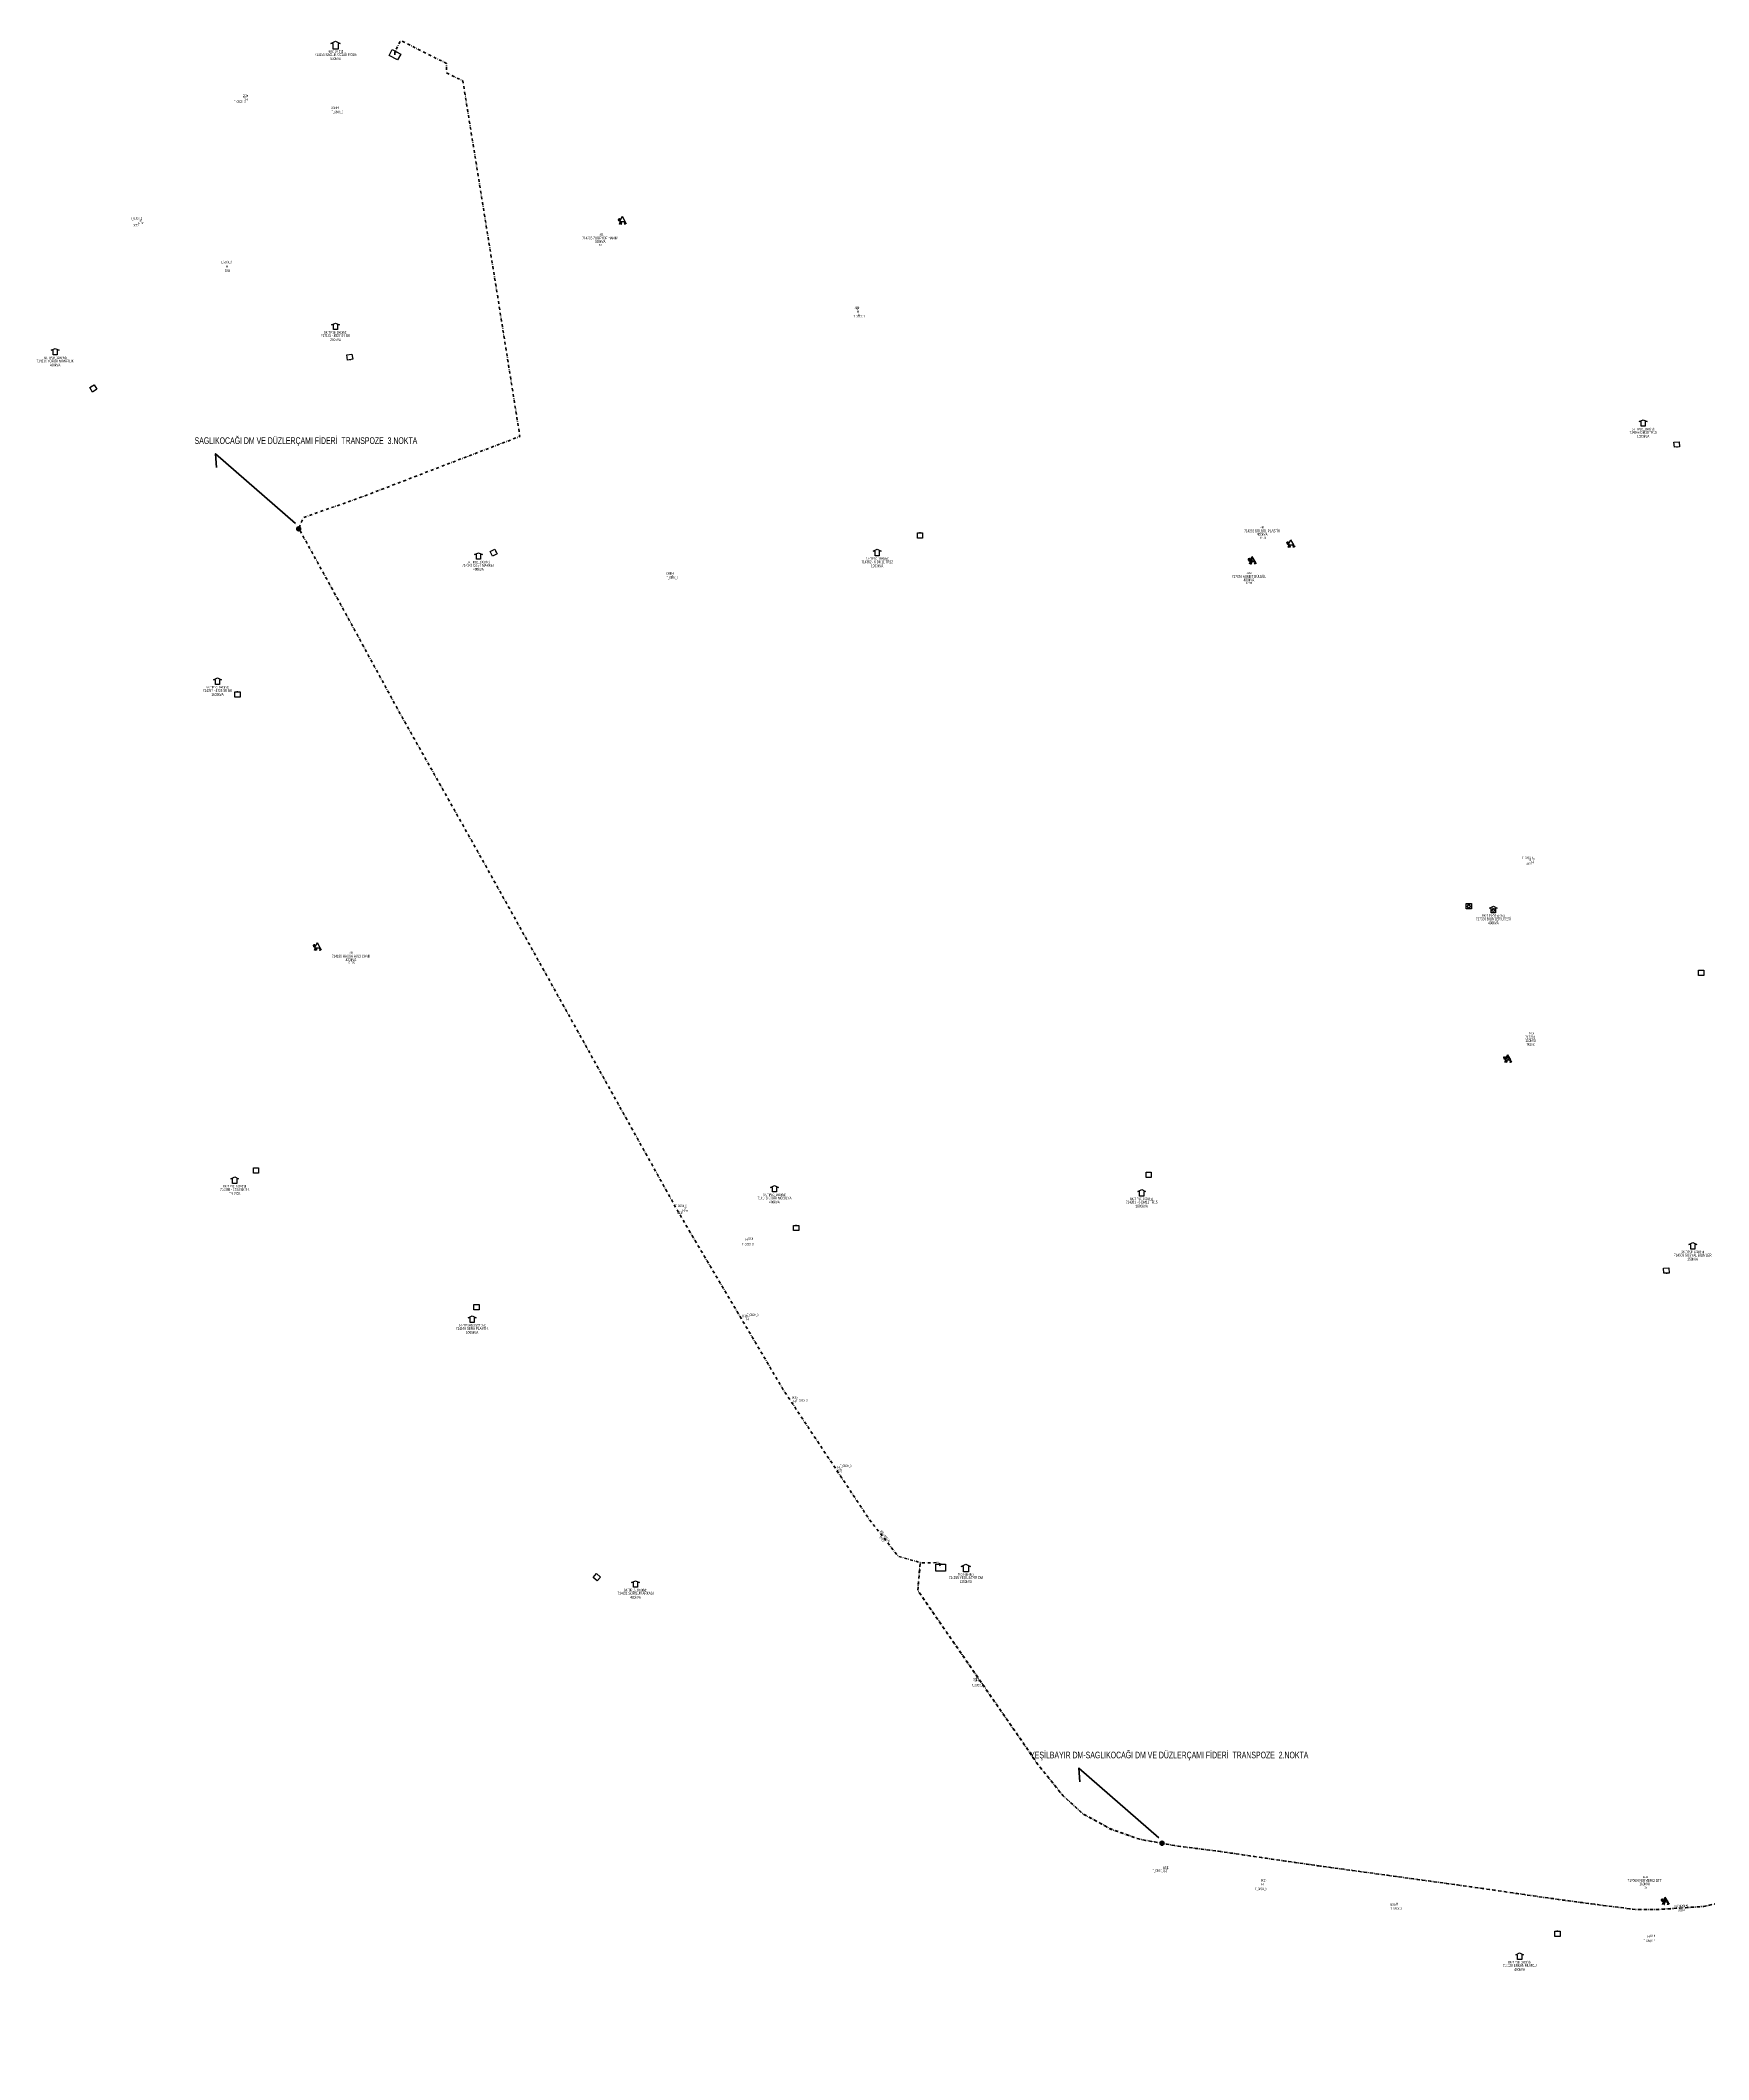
# Model space of a CAD drawing. Header units: millimetres. Extents: x 553786 to 559346, y 4090997 to 4099532.
# Drawn here: x 553786 to 555232, y 4093180 to 4094929 of the extents above; entities that cross this region are included whole.
import ezdxf
from ezdxf.enums import TextEntityAlignment as Align

# ---------------------------------------------------------------- set-up
doc = ezdxf.new("R2010")
doc.units = ezdxf.units.MM
doc.linetypes.add('DASHDOT', pattern=[5, 2.5, -1.25, 0, -1.25])
for name, color, linetype, lineweight in [('DIREK_BOX_MEVCUT', 5, 'Continuous', 25), ('HAT_OG_YERALTI_YENI', 1, 'DASHDOT', 70), ('TRAFO_MEVCUT', 5, 'Continuous', 30), ('TRAFO_TADILAT_BYSK', 5, 'Continuous', 30)]:
    doc.layers.add(name, color=color, linetype=linetype, lineweight=lineweight)
doc.styles.add('Direk', font='B_CAD')
doc.styles.get("Standard").update_dxf_attribs({"font": 'Arial'})

# ---------------------------------------------------------------- blocks, each defined once
blk = doc.blocks.new('MEV_BINA_KARE')
at = {"layer": 'TRAFO_MEVCUT', "linetype": 'Continuous'}
for p, q in [((-2.25, -2.25), (-2.25, 2.25)), ((-2.25, 2.25), (2.25, 2.25)), ((0, 1.8), (0, 2.7)), ((2.25, 2.25), (2.25, -2.25)), ((2.25, -2.25), (-2.25, -2.25))]:
    blk.add_line(p, q, dxfattribs=at)
blk = doc.blocks.new('MEV_MOD')
at = {"layer": 'TRAFO_MEVCUT', "linetype": 'Continuous'}
for p, q in [((-3.4, 2), (0, 3.6)), ((-1.8, 2), (-3.4, 2)), ((-1.8, -2), (-1.8, 2)), ((0, 3.6), (3.4, 2)), ((3.4, 2), (1.8, 2)), ((1.8, 2), (1.8, -2)), ((1.8, -2), (-1.8, -2))]:
    blk.add_line(p, q, dxfattribs=at)
blk = doc.blocks.new('MEV_BETKOSK')
at = {"layer": 'TRAFO_MEVCUT', "linetype": 'Continuous'}
for p, q in [((-3.4, 2), (0, 3.6)), ((-1.8, 2), (-3.4, 2)), ((-1.8, -2), (-1.8, 2)), ((0, 3.6), (3.4, 2)), ((3.4, 2), (1.8, 2)), ((1.8, 2), (1.8, -2)), ((1.8, -2), (-1.8, -2))]:
    blk.add_line(p, q, dxfattribs=at)
blk = doc.blocks.new('MEV_DIREK')
h = blk.add_hatch(color=32)
h.paths.add_polyline_path([(-2.1, 1), (-2.4, 1.1), (-3.3, -0.5), (-3.1, -0.7), (-2.7, 0.1), (-1.9, -0.4), (-1.8, -0.2), (-2.6, 0.2)])
h.paths.add_polyline_path([(-3.5, -0.2), (-3.3, -0.2), (-2.6, 1), (-2.7, 1.1)])
h.paths.add_polyline_path([(-3.5, 0.3), (-3.4, 0.2), (-3.1, 0.8), (-3.2, 0.9)])
h.paths.add_polyline_path([(-3.6, 0.8), (-3.7, 0.7), (-3.5, 0.6), (-3.5, 0.7)])
h.paths.add_polyline_path([(-1.5, -2.3), (-2.3, -2.3), (-2.5, -3.5), (-2.4, -3.5), (-2.2, -2.5), (-1.9, -2.5), (-2.1, -3.5), (-2, -3.5), (-1.8, -2.5), (-1.5, -2.5), (-1.7, -3.5), (-1.6, -3.5), (-1.4, -2.5), (-1.1, -2.5), (-1.3, -3.5), (-1.2, -3.5), (-1, -2.5), (-0.7, -2.5), (-0.9, -3.5), (-0.8, -3.5), (-0.6, -2.3), (-1.3, -2.3), (-1.3, -1.4), (-1.5, -1.4)])
at = {"layer": 'TRAFO_MEVCUT'}
for points in [[(2.4, -1.6), (2.1, -1.9), (2.1, -1.4), (1.9, -1.4), (2, -2.3), (2.2, -2), (2.3, -2.7), (2.1, -2.7), (2.4, -2.9), (2.4, -2.9), (2.6, -2.5), (2.4, -2.6)], [(2.4, -1.6), (2.1, -1.9), (2.1, -1.4), (1.9, -1.4), (2, -2.3), (2.2, -2), (2.3, -2.7), (2.1, -2.7), (2.4, -2.9), (2, -3.2), (2.2, -3.8), (2.3, -3.7), (2.1, -3.3), (2.3, -3.1), (2.4, -3.6), (2.5, -3.6), (2.3, -3.1), (2.5, -2.9), (2.7, -3.4), (2.7, -3.4), (2.6, -2.9), (2.7, -2.8), (2.9, -3.2), (3, -3.2), (2.8, -2.7), (3, -2.6), (3.1, -3.1), (3.2, -3), (3, -2.4), (2.4, -2.9), (2.6, -2.5), (2.4, -2.6)], [(3, -2.6), (3.1, -3.1), (3.2, -3), (3, -2.4), (2.4, -2.9), (2.6, -2.5), (2.4, -2.6), (2.4, -1.6), (2.1, -1.9), (2.1, -1.4), (1.9, -1.4), (2, -2.3), (2.2, -2), (2.3, -2.7), (2.1, -2.7), (2.4, -2.9), (2, -3.2), (2.2, -3.8), (2.3, -3.7), (2.1, -3.3), (2.3, -3.1), (2.4, -3.6), (2.5, -3.6), (2.3, -3.1), (2.5, -2.9), (2.7, -3.4), (2.7, -3.4), (2.6, -2.9), (2.7, -2.8), (2.9, -3.2), (3, -3.2), (2.8, -2.7)]]:
    blk.add_hatch(color=32, dxfattribs=at).paths.add_polyline_path(points)
at = {"layer": 'TRAFO_MEVCUT', "linetype": 'Continuous'}
for p, q in [((-2.5, -1.4), (0, 2.9)), ((2.5, -1.4), (0, 2.9)), ((-2.5, -1.4), (2.5, -1.4))]:
    blk.add_line(p, q, dxfattribs=at)
at = {"layer": 'TRAFO_MEVCUT', "color": 32, "flags": 128}
blk.add_lwpolyline([(1.9, -1.4), (2.1, -1.4), (2.1, -1.9), (2.4, -1.6), (2.4, -2.6), (2.6, -2.5), (2.4, -2.9), (3, -2.4), (3.2, -3), (3.1, -3.1), (3, -2.6), (2.8, -2.7), (3, -3.2), (2.9, -3.2), (2.7, -2.8), (2.6, -2.9), (2.7, -3.4), (2.7, -3.4), (2.5, -2.9), (2.3, -3.1), (2.5, -3.6), (2.4, -3.6), (2.3, -3.1), (2.1, -3.3), (2.3, -3.7), (2.2, -3.8), (2, -3.2), (2.4, -2.9), (2.1, -2.7), (2.3, -2.7), (2.2, -2), (2, -2.3), (1.9, -1.4)], dxfattribs=at)
at = {"layer": 'TRAFO_TADILAT_BYSK', "color": 32, "flags": 128}
for points in [[(-3.5, 0.6), (-3.5, 0.7), (-3.6, 0.8), (-3.7, 0.7), (-3.5, 0.6)], [(-3.3, -0.2), (-2.6, 1), (-2.7, 1.1), (-3.5, -0.2), (-3.3, -0.2)], [(-3.4, 0.2), (-3.1, 0.8), (-3.2, 0.9), (-3.5, 0.3), (-3.4, 0.2)], [(-1.8, -0.2), (-2.6, 0.2), (-2.1, 1), (-2.4, 1.1), (-3.3, -0.5), (-3.1, -0.7), (-2.7, 0.1), (-1.9, -0.4), (-1.8, -0.2)], [(-1.3, -1.4), (-1.5, -1.4), (-1.5, -2.3), (-2.3, -2.3), (-2.5, -3.5), (-2.4, -3.5), (-2.2, -2.5), (-1.9, -2.5), (-2.1, -3.5), (-2, -3.5), (-1.8, -2.5), (-1.5, -2.5), (-1.7, -3.5), (-1.6, -3.5), (-1.4, -2.5), (-1.1, -2.5), (-1.3, -3.5), (-1.2, -3.5), (-1, -2.5), (-0.7, -2.5), (-0.9, -3.5), (-0.8, -3.5), (-0.6, -2.3), (-1.3, -2.3), (-1.3, -1.4)]]:
    blk.add_lwpolyline(points, dxfattribs=at)
blk = doc.blocks.new('MEV_DIREK_OZEL')
h = blk.add_hatch(color=32)
h.paths.add_polyline_path([(-2.1, 1), (-2.3, 1.1), (-3.3, -0.5), (-3.1, -0.6), (-2.6, 0.1), (-1.9, -0.4), (-1.8, -0.2), (-2.5, 0.3)])
h.paths.add_polyline_path([(-3.4, -0.1), (-3.3, -0.2), (-2.6, 1), (-2.7, 1.1)])
h.paths.add_polyline_path([(-3.5, 0.3), (-3.4, 0.2), (-3, 0.8), (-3.2, 0.9)])
h.paths.add_polyline_path([(-3.6, 0.8), (-3.6, 0.7), (-3.5, 0.6), (-3.4, 0.8)])
h.paths.add_polyline_path([(-1.5, -2.3), (-2.2, -2.3), (-2.5, -3.5), (-2.4, -3.5), (-2.2, -2.5), (-1.9, -2.5), (-2.1, -3.5), (-2, -3.5), (-1.8, -2.5), (-1.5, -2.5), (-1.7, -3.5), (-1.6, -3.5), (-1.4, -2.5), (-1.1, -2.5), (-1.3, -3.5), (-1.2, -3.5), (-1, -2.5), (-0.7, -2.5), (-0.9, -3.5), (-0.8, -3.5), (-0.5, -2.3), (-1.3, -2.3), (-1.3, -1.4), (-1.5, -1.4)])
at = {"layer": 'TRAFO_MEVCUT'}
for points in [[(2.4, -1.6), (2.2, -1.9), (2.1, -1.4), (2, -1.4), (2.1, -2.3), (2.3, -2), (2.4, -2.7), (2.1, -2.7), (2.4, -2.9), (2.4, -2.9), (2.7, -2.5), (2.5, -2.6)], [(2.4, -1.6), (2.2, -1.9), (2.1, -1.4), (2, -1.4), (2.1, -2.3), (2.3, -2), (2.4, -2.7), (2.1, -2.7), (2.4, -2.9), (2, -3.2), (2.2, -3.8), (2.3, -3.7), (2.1, -3.3), (2.3, -3.1), (2.5, -3.6), (2.5, -3.6), (2.4, -3.1), (2.5, -2.9), (2.7, -3.4), (2.8, -3.4), (2.6, -2.9), (2.8, -2.8), (3, -3.2), (3, -3.2), (2.8, -2.7), (3, -2.6), (3.2, -3.1), (3.3, -3), (3, -2.4), (2.4, -2.9), (2.7, -2.5), (2.5, -2.6)], [(3, -2.6), (3.2, -3.1), (3.3, -3), (3, -2.4), (2.4, -2.9), (2.7, -2.5), (2.5, -2.6), (2.4, -1.6), (2.2, -1.9), (2.1, -1.4), (2, -1.4), (2.1, -2.3), (2.3, -2), (2.4, -2.7), (2.1, -2.7), (2.4, -2.9), (2, -3.2), (2.2, -3.8), (2.3, -3.7), (2.1, -3.3), (2.3, -3.1), (2.5, -3.6), (2.5, -3.6), (2.4, -3.1), (2.5, -2.9), (2.7, -3.4), (2.8, -3.4), (2.6, -2.9), (2.8, -2.8), (3, -3.2), (3, -3.2), (2.8, -2.7)]]:
    blk.add_hatch(color=32, dxfattribs=at).paths.add_polyline_path(points)
at = {"layer": 'TRAFO_MEVCUT', "linetype": 'Continuous'}
for p, q in [((-2.5, -1.4), (0, 2.9)), ((2.5, -1.4), (0, 2.9)), ((-2.5, -1.4), (2.5, -1.4))]:
    blk.add_line(p, q, dxfattribs=at)
at = {"layer": 'TRAFO_MEVCUT', "color": 32, "flags": 128}
blk.add_lwpolyline([(2, -1.4), (2.1, -1.4), (2.2, -1.9), (2.4, -1.6), (2.5, -2.6), (2.7, -2.5), (2.4, -2.9), (3, -2.4), (3.3, -3), (3.2, -3.1), (3, -2.6), (2.8, -2.7), (3, -3.2), (3, -3.2), (2.8, -2.8), (2.6, -2.9), (2.8, -3.4), (2.7, -3.4), (2.5, -2.9), (2.4, -3.1), (2.5, -3.6), (2.5, -3.6), (2.3, -3.1), (2.1, -3.3), (2.3, -3.7), (2.2, -3.8), (2, -3.2), (2.4, -2.9), (2.1, -2.7), (2.4, -2.7), (2.3, -2), (2.1, -2.3), (2, -1.4)], dxfattribs=at)
at = {"layer": 'TRAFO_MEVCUT', "linetype": 'Continuous'}
for centre, radius in [((0, 0), 0.804), ((-0.3, 1.3), 0.12), ((0.3, 1.3), 0.12)]:
    blk.add_circle(centre, radius, dxfattribs=at)
at = {"layer": 'TRAFO_TADILAT_BYSK', "color": 32, "flags": 128}
for points in [[(-3.5, 0.6), (-3.4, 0.8), (-3.6, 0.8), (-3.6, 0.7), (-3.5, 0.6)], [(-3.4, 0.2), (-3, 0.8), (-3.2, 0.9), (-3.5, 0.3), (-3.4, 0.2)], [(-3.3, -0.2), (-2.6, 1), (-2.7, 1.1), (-3.4, -0.1), (-3.3, -0.2)], [(-1.8, -0.2), (-2.5, 0.3), (-2.1, 1), (-2.3, 1.1), (-3.3, -0.5), (-3.1, -0.6), (-2.6, 0.1), (-1.9, -0.4), (-1.8, -0.2)], [(-1.3, -1.4), (-1.5, -1.4), (-1.5, -2.3), (-2.2, -2.3), (-2.5, -3.5), (-2.4, -3.5), (-2.2, -2.5), (-1.9, -2.5), (-2.1, -3.5), (-2, -3.5), (-1.8, -2.5), (-1.5, -2.5), (-1.7, -3.5), (-1.6, -3.5), (-1.4, -2.5), (-1.1, -2.5), (-1.3, -3.5), (-1.2, -3.5), (-1, -2.5), (-0.7, -2.5), (-0.9, -3.5), (-0.8, -3.5), (-0.5, -2.3), (-1.3, -2.3), (-1.3, -1.4)]]:
    blk.add_lwpolyline(points, dxfattribs=at)
blk = doc.blocks.new('MEV_OZELBINA_KARE')
at = {"layer": 'TRAFO_MEVCUT', "linetype": 'Continuous'}
for p, q in [((-2.25, 2.25), (2.25, 2.25)), ((-2.25, -2.25), (-2.25, 2.25)), ((0, 1.8), (0, 2.7)), ((2.25, 2.25), (2.25, -2.25)), ((2.25, -2.25), (-2.25, -2.25))]:
    blk.add_line(p, q, dxfattribs=at)
for centre, radius in [((0, -0.215091), 1.049264), ((-0.592312, 1.488957), 0.15614), ((0.592312, 1.488957), 0.15614)]:
    blk.add_circle(centre, radius, dxfattribs=at)
blk = doc.blocks.new('MEV_MBK_OZEL')
at = {"layer": 'TRAFO_MEVCUT', "linetype": 'Continuous'}
for p, q in [((-3.4, 2), (0, 3.6)), ((-1.8, 2), (-3.4, 2)), ((-1.8, -2), (-1.8, 2)), ((0, 3.6), (3.4, 2)), ((1.8, 2), (1.8, -2)), ((3.4, 2), (1.8, 2)), ((1.8, -2), (-1.8, -2))]:
    blk.add_line(p, q, dxfattribs=at)
for centre, radius in [((0, 0), 1.049264), ((-0.592312, 1.704048), 0.15614), ((0.592312, 1.704048), 0.15614)]:
    blk.add_circle(centre, radius, dxfattribs=at)

msp = doc.modelspace()

# ---------------------------------------------------------------- linework, layer by layer
at = {"color": 3, "lineweight": 50}
for points in [[(554007.23055, 4094510.764326), (553938.050924, 4094571.177083), (553938.843814, 4094559.283829)], [(554009.014552, 4094507.312988), (554010.732479, 4094504.569126)], [(554011.084875, 4094507.408593), (554009.080626, 4094504.808139)], [(554755.250483, 4093371.716599), (554686.070858, 4093432.129356), (554686.863747, 4093420.236102)], [(554757.034485, 4093368.265261), (554758.752413, 4093365.521399)], [(554759.104808, 4093368.360866), (554757.100559, 4093365.760412)]]:
    msp.add_lwpolyline(points, dxfattribs=at)
for centre in [(554010.071738, 4094506.060563), (554758.091671, 4093367.012836)]:
    msp.add_circle(centre, 1.686615, dxfattribs=at)
at = {"layer": 'HAT_OG_YERALTI_YENI', "flags": 128}
for points in [[(554093.423, 4094916.935), (554093.337494, 4094919.733863), (554094.047643, 4094920.444011), (554098.308536, 4094929.344543), (554130.123203, 4094913.389866), (554138.132374, 4094909.422689), (554138.272443, 4094901.186643), (554152.3328, 4094894.272386), (554182.514569, 4094707.048707), (554201.735626, 4094586.171206), (554115.59876, 4094553.147804), (554064.036517, 4094533.396492), (554014.040084, 4094515.748262), (554010.236802, 4094506.267777), (554040.93734, 4094450.720451), (554098.205893, 4094345.531103), (554168.026132, 4094221.386615), (554339.58588, 4093912.95861), (554430.170966, 4093759.701065), (554504.276886, 4093647.937776), (554529.473655, 4093615.708887), (554548.698539, 4093610.233726), (554546.475826, 4093586.013012), (554638.739231, 4093452.675153), (554651.125104, 4093434.396679), (554660.086236, 4093423.515305), (554672.567812, 4093407.993345), (554689.449943, 4093392.471386), (554708.61934, 4093382.1156), (554713.973862, 4093378.976742), (554739.192294, 4093370.303672), (554772.495012, 4093364.389025), (554785.893153, 4093362.779354), (554814.799035, 4093359.040879), (554848.674863, 4093353.930394), (554894.103366, 4093347.353115), (554942.178265, 4093340.776682), (555007.628487, 4093331.783453), (555083.35784, 4093320.855472), (555144.935767, 4093312.491329), (555168.136095, 4093309.65358), (555185.216085, 4093309.580744), (555203.806202, 4093310.67395), (555227.644467, 4093312.189157), (555259.142575, 4093319.548111), (555281.993072, 4093325.414894), (555289.994082, 4093327.924086), (555303.849411, 4093333.455634), (555318.376824, 4093341.690773), (555334.426188, 4093350.449276), (555348.246317, 4093364.993535), (555395.848331, 4093350.762893), (555417.610205, 4093344.443238), (555436.365417, 4093338.72563), (555441.099743, 4093337.487421), (555432.357171, 4093305.15077), (555430.381383, 4093282.068893), (555430.717548, 4093276.466141), (555432.116562, 4093255.036478), (555424.232796, 4093237.543442), (555418.715543, 4093214.241366), (555413.312877, 4093192.683857), (555411.164469, 4093183.141489), (555413.190079, 4093182.753606), (555436.131944, 4093179.501489), (555453.361511, 4093181.915526), (555471.610418, 4093184.380191), (555489.68863, 4093190.875235), (555536.343256, 4093207.819309), (555564.176421, 4093217.90586), (555589.492147, 4093231.327891), (555606.099625, 4093240.149576), (555634.208659, 4093254.876703), (555646.921416, 4093261.736909), (555667.972601, 4093272.571095), (555691.542675, 4093284.465216), (555697.705703, 4093282.956782), (555728.517241, 4093274.779277), (555759.735007, 4093267.482741), (555761.917264, 4093250.62741), (555764.516485, 4093234.518308), (555765.908885, 4093233.192213), (555768.680582, 4093230.54656)], [(555768.680582, 4093230.54656), (555764.708563, 4093234.459195), (555759.851077, 4093267.73035), (555711.111153, 4093279.481187), (555697.951735, 4093283.294053), (555691.709494, 4093284.700499), (555656.002579, 4093266.895955), (555563.868478, 4093218.073129), (555471.3857, 4093184.544629), (555435.901372, 4093179.794758), (555411.305634, 4093183.235165), (555424.913393, 4093238.683601), (555432.168695, 4093254.973281), (555430.515416, 4093281.756402), (555432.664679, 4093305.728948), (555441.130312, 4093337.562375), (555348.27554, 4093365.169094), (555334.222668, 4093350.620239), (555302.549791, 4093333.060327), (555288.560507, 4093327.484178), (555276.919075, 4093324.158055), (555252.023681, 4093317.812861), (555227.175581, 4093312.236712), (555188.827333, 4093309.595379), (555168.443144, 4093309.600057), (555107.39007, 4093317.397381), (555034.320704, 4093328.083118), (554876.991573, 4093349.786837), (554804.999653, 4093360.346104), (554771.768744, 4093364.479301), (554738.888994, 4093370.427544), (554713.759152, 4093379.355251), (554689.786606, 4093392.416156), (554672.046952, 4093408.486893), (554650.554324, 4093435.352678), (554617.264469, 4093483.463073), (554576.735273, 4093542.281879), (554546.498424, 4093586.401233), (554548.556111, 4093610.146448), (554560.220119, 4093610.146448), (554564.735219, 4093610.2217), (554566.392, 4093605.837)]]:
    msp.add_lwpolyline(points, dxfattribs=at)

# ---------------------------------------------------------------- block references
at = {"layer": 'TRAFO_MEVCUT', "xscale": 1.199999999999999, "yscale": 1.199999999999999}
msp.add_blockref('MEV_MOD', (554042.095878, 4094924.264422), dxfattribs=at)
at = {"layer": 'TRAFO_MEVCUT', "xscale": 1.85, "yscale": 1.3, "rotation": 331.231628}
msp.add_blockref('MEV_BINA_KARE', (554093.423, 4094916.935), dxfattribs=at)
at = {"layer": 'TRAFO_MEVCUT'}
for name, p in [('MEV_DIREK', (554290.50895, 4094773.702496)), ('MEV_BETKOSK', (554042.047604, 4094680.765441)), ('MEV_BETKOSK', (553799.058781, 4094658.746739)), ('MEV_BETKOSK', (555174.994634, 4094596.952458)), ('MEV_BINA_KARE', (554548.431012, 4094500.354491)), ('MEV_DIREK', (554869.841124, 4094493.636446)), ('MEV_BETKOSK', (554165.82382, 4094481.722585)), ('MEV_BETKOSK', (554511.283002, 4094484.73346)), ('MEV_DIREK_OZEL', (554836.323, 4094479.224)), ('MEV_BETKOSK', (553939.760705, 4094373.229612)), ('MEV_BINA_KARE', (553957.05117, 4094362.558535)), ('MEV_OZELBINA_KARE', (555023.943, 4094178.999)), ('MEV_MBK_OZEL', (555045.202182, 4094175.353766)), ('MEV_DIREK', (554026.322635, 4094144.476025)), ('MEV_BINA_KARE', (555225.188696, 4094121.330452)), ('MEV_DIREK_OZEL', (555057.69296, 4094047.273314)), ('MEV_BINA_KARE', (553973.130708, 4093949.936109)), ('MEV_BETKOSK', (553954.651692, 4093940.78208)), ('MEV_BETKOSK', (554422.316339, 4093933.404792)), ('MEV_BETKOSK', (554740.47464, 4093929.869826)), ('MEV_BINA_KARE', (554746.505923, 4093946.190957)), ('MEV_BINA_KARE', (554441.202475, 4093900.140789)), ('MEV_BETKOSK', (555217.981115, 4093883.936163)), ('MEV_BINA_KARE', (554164.07398, 4093831.57229)), ('MEV_BETKOSK', (554160.354184, 4093820.396083)), ('MEV_BETKOSK', (554301.945561, 4093590.883283)), ('MEV_DIREK_OZEL', (555194.162453, 4093317.516233)), ('MEV_BINA_KARE', (555100.7205, 4093288.577012)), ('MEV_BETKOSK', (555067.946982, 4093268.396184))]:
    msp.add_blockref(name, p, dxfattribs=at)
for p, rotation in [((554054.35948, 4094654.934907), 188.972627), ((553832.115202, 4094627.737774), 32.62555800000001), ((555204.058775, 4094579.13963), 184.484606), ((554179.053408, 4094485.316196), 296.565051), ((555195.006959, 4093863.273494), 183.2397), ((554268.390759, 4093597.458885), 48.44738699999999)]:
    msp.add_blockref('MEV_BINA_KARE', p, dxfattribs=dict(at, rotation=rotation))
for name, p, xscale, yscale, zscale in [('MEV_BINA_KARE', (554566.392, 4093605.837), 1.85, 1.3, 1.85), ('MEV_MOD', (554588.140081, 4093604.487159), 1.199999999999999, 1.199999999999999, 1.199999999999999)]:
    msp.add_blockref(name, p, dxfattribs=dict(at, xscale=xscale, yscale=yscale, zscale=zscale))

# ---------------------------------------------------------------- texts
at = {"layer": 'DIREK_BOX_MEVCUT', "color": 32, "style": 'Direk'}
for s, rotation, p in [('5', 226.827635, (553962.872078, 4094880.058393)), ('4', 166.827635, (553965.552182, 4094880.868975)), ('5', 509.369644, (553873.325014, 4094773.267)), ('4', 449.369644, (553874.698252, 4094770.826874)), ('5', 194.29766, (554493.997376, 4094697.020778)), ('4', 374.29766, (554495.380349, 4094691.594234)), ('5', 271.862366, (554331.222068, 4094467.506024)), ('4', 356.495817, (554333.849449, 4094464.802256)), ('4', 229.057889, (555077.135929, 4094219.043579)), ('5', 162.161193, (555080.108723, 4094219.874132)), ('5', 507.809802, (554345.011648, 4093917.449596)), ('4', 447.809802, (554346.317955, 4093914.972993)), ('4', 341.168528, (554477.0162, 4093690.209878)), ('5', 401.168528, (554479.763173, 4093690.752225)), ('5', 281.413466, (554596.875371, 4093507.595914)), ('4', 221.413466, (554597.767833, 4093510.249876)), ('5', 562.812508, (554760.044393, 4093345.17098)), ('4', 502.812508, (554762.822391, 4093344.820653))]:
    msp.add_text(s, height=2, rotation=rotation, dxfattribs=at).set_placement(p, align=Align.MIDDLE_CENTER)
at = {"layer": 'DIREK_BOX_MEVCUT', "width": 0.53}
for s, p in [('C02b', (553963.900887, 4094881.492776)), ('T_GBOX_3', (553958.994174, 4094876.352194)), ('C01b', (554040.464413, 4094870.845162)), ('T_GBOX_3', (554043.519316, 4094867.276757)), ('T_GBOX_3', (553869.507207, 4094775.106662)), ('D02b', (553868.848263, 4094769.141131)), ('T_GBOX_3', (553947.247633, 4094737.280859)), ('D01b', (553948.488503, 4094729.918529)), ('T_GBOX_1', (554495.71789, 4094690.26978)), ('B13b', (554493.824505, 4094697.699096)), ('C01b', (554330.522437, 4094467.483275)), ('T_GBOX_3', (554333.796185, 4094463.932447)), ('T_GBOX_1', (555075.066589, 4094220.838762)), ('A17b', (555076.103977, 4094215.676945))]:
    msp.add_text(s, height=2.05, dxfattribs=at).set_placement(p, align=Align.MIDDLE_CENTER)
at = {"layer": 'DIREK_BOX_MEVCUT', "style": 'Direk', "width": 0.8}
for p in [(553964.914114, 4094878.142646), (554043.956998, 4094871.072875), (553871.898421, 4094770.857678), (553947.906806, 4094733.369852), (554494.688863, 4094694.307506), (554334.020589, 4094467.597021), (555079.250971, 4094217.20875)]:
    msp.add_text('H', height=2.25, dxfattribs=at).set_placement(p, align=Align.MIDDLE_CENTER)
at = {"layer": 'DIREK_BOX_MEVCUT', "linetype": 'ByBlock', "width": 0.53}
for s, p in [('T_GBOX_3', (554341.276614, 4093919.333196)), ('A01b', (554340.424246, 4093913.447117)), ('T_GBOX_3', (554399.230069, 4093886.142398)), ('B01b', (554401.613664, 4093891.015519)), ('B02b', (554396.953161, 4093823.915197)), ('T_GBOX_3', (554403.469278, 4093824.912863)), ('B03b', (554439.939463, 4093753.376807)), ('T_GBOX_3', (554446.034952, 4093750.600595)), ('B04b', (554478.597934, 4093689.426284)), ('T_GBOX_3', (554484.05336, 4093694.070937)), ('T_GBOX_3', (554598.219466, 4093503.98516)), ('D01b', (554596.302548, 4093509.265578)), ('T_GBOX_3', (554754.896534, 4093343.376088)), ('B03b', (554761.567908, 4093346.062497)), ('T_GBOX_3', (554843.746871, 4093327.379092)), ('B02b', (554846.234038, 4093334.86131)), ('B01b', (554958.377349, 4093313.860054)), ('T_GBOX_3', (554960.947132, 4093310.358746)), ('A01b', (555183.153907, 4093286.701343)), ('T_GBOX_3', (555180.272447, 4093282.326475))]:
    msp.add_text(s, height=2.05, dxfattribs=at).set_placement(p, align=Align.MIDDLE_CENTER)
at = {"layer": 'DIREK_BOX_MEVCUT', "linetype": 'ByBlock', "style": 'Direk', "width": 0.8}
for p in [(554343.52, 4093915.08), (554398.21, 4093890.2), (554399.21, 4093821.24), (554439.79, 4093749.88), (554477.92, 4093692.86), (554599.62, 4093508.15), (554761.13, 4093342.59), (554845.13, 4093331.54), (554961.84, 4093314.37), (555179.69, 4093286.2)]:
    msp.add_text('H', height=2.25, dxfattribs=at).set_placement(p, align=Align.MIDDLE_CENTER)
at = {"layer": 'HAT_OG_YERALTI_YENI', "lineweight": 30, "width": 0.53}
for rotation, p in [(308.018542, (554517.54491, 4093632.346861)), (363.94017, (555207.94305, 4093311.764036))]:
    msp.add_text('2(3(1x400))-AL', height=2.05, rotation=rotation, dxfattribs=at).set_placement(p, align=Align.CENTER)
for s, rotation, p in [('3272.0', 308.018542, (554516.205631, 4093631.299803)), ('1636.0', 363.94017, (555208.059865, 4093310.068055))]:
    msp.add_text(s, height=2.05, rotation=rotation, dxfattribs=at).set_placement(p, align=Align.TOP_CENTER)
at = {"layer": 'TRAFO_MEVCUT', "width": 0.6}
for s, height, p in [('714156 SAGLIK OCAĞI MOD5', 2.5, (554042.095878, 4094915.764422)), ('714156 SAGLIK OCAĞI MOD5', 2.5, (554042.095878, 4094915.764422)), ('MOD-5A-(hd)', 2.1, (554042.095878, 4094918.764422)), ('MOD-5A-(hd)', 2.1, (554042.095878, 4094918.764422)), ('630kVA', 2.5, (554042.095878, 4094912.264422)), ('630kVA', 2.5, (554042.095878, 4094912.264422)), ('714205 ZUBEYDE HANIM', 2.5, (554271.278022, 4094756.799118)), ('714205 ZUBEYDE HANIM', 2.5, (554271.278022, 4094756.799118)), ('400kVA', 2.5, (554271.278022, 4094753.799118)), ('400kVA', 2.5, (554271.278022, 4094753.799118)), ('A01', 1.8, (554272.420492, 4094760.220499)), ('A01', 1.8, (554272.420492, 4094760.220499)), ('717135 - 4827 SK BK', 2.5, (554042.047604, 4094672.265441)), ('717135 - 4827 SK BK', 2.5, (554042.047604, 4094672.265441)), ('BK-TIP1B_1000(hd)', 2.1, (554042.047604, 4094675.265441)), ('BK-TIP1B_1000(hd)', 2.1, (554042.047604, 4094675.265441)), ('250kVA', 2.5, (554042.047604, 4094668.765441)), ('250kVA', 2.5, (554042.047604, 4094668.765441)), ('714216 YORUK MIMARLIK', 2.5, (553799.058781, 4094650.246739)), ('714216 YORUK MIMARLIK', 2.5, (553799.058781, 4094650.246739)), ('BK-TIP1B_1000(hd)', 2.1, (553799.058781, 4094653.246739)), ('BK-TIP1B_1000(hd)', 2.1, (553799.058781, 4094653.246739)), ('400kVA', 2.5, (553799.058781, 4094646.746739)), ('400kVA', 2.5, (553799.058781, 4094646.746739)), ('714366 DM10 TR15', 2.5, (555174.994634, 4094588.452458)), ('714366 DM10 TR15', 2.5, (555174.994634, 4094588.452458)), ('BK-TIP1C_1600(hd)', 2.1, (555174.994634, 4094591.452458)), ('BK-TIP1C_1600(hd)', 2.1, (555174.994634, 4094591.452458)), ('1000kVA', 2.5, (555174.994634, 4094584.952458)), ('1000kVA', 2.5, (555174.994634, 4094584.952458)), ('714203 BÜLBÜL PLASTİK', 2.5, (554844.883784, 4094503.018714)), ('714203 BÜLBÜL PLASTİK', 2.5, (554844.883784, 4094503.018714)), ('400kVA', 2.5, (554844.883784, 4094500.018714)), ('400kVA', 2.5, (554844.883784, 4094500.018714)), ('A01', 1.8, (554845.069714, 4094506.431177)), ('A01', 1.8, (554845.069714, 4094506.431177)), ('714142 OZEK MARKET', 2.5, (554165.82382, 4094473.222585)), ('714142 OZEK MARKET', 2.5, (554165.82382, 4094473.222585)), ('BK-TIP1B_1000(hd)', 2.1, (554165.82382, 4094476.222585)), ('BK-TIP1B_1000(hd)', 2.1, (554165.82382, 4094476.222585)), ('714382 - 6 DM11 TR12', 2.5, (554511.283002, 4094476.23346)), ('714382 - 6 DM11 TR12', 2.5, (554511.283002, 4094476.23346)), ('BK-TIP1C_1600(hd)', 2.1, (554511.283002, 4094479.23346)), ('BK-TIP1C_1600(hd)', 2.1, (554511.283002, 4094479.23346)), ('1000kVA', 2.5, (554511.283002, 4094472.73346)), ('1000kVA', 2.5, (554511.283002, 4094472.73346)), ('400kVA', 2.5, (554165.82382, 4094469.722585)), ('400kVA', 2.5, (554165.82382, 4094469.722585)), ('717038 AHMET BÜLBÜL', 2.5, (554833.425778, 4094463.595522)), ('717038 AHMET BÜLBÜL', 2.5, (554833.425778, 4094463.595522)), ('400kVA', 2.5, (554833.425778, 4094460.595522)), ('400kVA', 2.5, (554833.425778, 4094460.595522)), ('A01ö', 1.8, (554833.727765, 4094466.956987)), ('A01ö', 1.8, (554833.727765, 4094466.956987)), ('714397 - 4725 SK BK', 2.5, (553939.760705, 4094364.729612)), ('714397 - 4725 SK BK', 2.5, (553939.760705, 4094364.729612)), ('BK-TIP1C_1600(hd)', 2.1, (553939.760705, 4094367.729612)), ('BK-TIP1C_1600(hd)', 2.1, (553939.760705, 4094367.729612)), ('1600kVA', 2.5, (553939.760705, 4094361.229612)), ('1600kVA', 2.5, (553939.760705, 4094361.229612)), ('717356 BİLİMLER LİSESİ', 2.5, (555045.202182, 4094166.853766)), ('717356 BİLİMLER LİSESİ', 2.5, (555045.202182, 4094166.853766)), ('BK-TIP1-Ö(hd)-(hd)', 2.1, (555045.202182, 4094169.853766)), ('BK-TIP1-Ö(hd)-(hd)', 2.1, (555045.202182, 4094169.853766)), ('400kVA', 2.5, (555045.202182, 4094163.353766)), ('400kVA', 2.5, (555045.202182, 4094163.353766)), ('714199 HAVVA AVCI CAMII', 2.5, (554055.430014, 4094134.41484)), ('714199 HAVVA AVCI CAMII', 2.5, (554055.430014, 4094134.41484)), ('400kVA', 2.5, (554055.430014, 4094131.41484)), ('400kVA', 2.5, (554055.430014, 4094131.41484)), ('A01', 1.8, (554055.789283, 4094137.835626)), ('A01', 1.8, (554055.789283, 4094137.835626)), ('717291 ', 2.5, (555077.518829, 4094064.313318)), ('717291 ', 2.5, (555077.518829, 4094064.313318)), ('160kVA', 2.5, (555077.518829, 4094061.313318)), ('160kVA', 2.5, (555077.518829, 4094061.313318)), ('A01ö', 1.8, (555078.264535, 4094068.141914)), ('A01ö', 1.8, (555078.264535, 4094068.141914)), ('714398 - 4734 SK BK', 2.5, (553954.651692, 4093932.28208)), ('714398 - 4734 SK BK', 2.5, (553954.651692, 4093932.28208)), ('BK-TIP1C_1600(hd)', 2.1, (553954.651692, 4093935.28208)), ('BK-TIP1C_1600(hd)', 2.1, (553954.651692, 4093935.28208)), ('TR YOK', 2.5, (553954.651692, 4093928.78208)), ('TR YOK', 2.5, (553954.651692, 4093928.78208)), ('714143 GORK MOBİLYA', 2.5, (554422.316339, 4093924.904792)), ('714143 GORK MOBİLYA', 2.5, (554422.316339, 4093924.904792)), ('BK-TIP1C_1600(hd)', 2.1, (554422.316339, 4093927.904792)), ('BK-TIP1C_1600(hd)', 2.1, (554422.316339, 4093927.904792)), ('400kVA', 2.5, (554422.316339, 4093921.404792)), ('400kVA', 2.5, (554422.316339, 4093921.404792)), ('714381 - 6 DM11 TR15', 2.5, (554740.47464, 4093921.369826)), ('714381 - 6 DM11 TR15', 2.5, (554740.47464, 4093921.369826)), ('BK-TIP1C_1600(hd)', 2.1, (554740.47464, 4093924.369826)), ('BK-TIP1C_1600(hd)', 2.1, (554740.47464, 4093924.369826)), ('1600kVA', 2.5, (554740.47464, 4093917.869826)), ('1600kVA', 2.5, (554740.47464, 4093917.869826)), ('BK-TIP1B_1000(hd)', 2.1, (555217.981115, 4093878.436163)), ('BK-TIP1B_1000(hd)', 2.1, (555217.981115, 4093878.436163)), ('714003 SOSYAL BILIMLER', 2.5, (555217.981115, 4093875.436163)), ('714003 SOSYAL BILIMLER', 2.5, (555217.981115, 4093875.436163)), ('250kVA', 2.5, (555217.981115, 4093871.936163)), ('250kVA', 2.5, (555217.981115, 4093871.936163)), ('714169 SERA PLASTİK', 2.5, (554160.354184, 4093811.896083)), ('714169 SERA PLASTİK', 2.5, (554160.354184, 4093811.896083)), ('BK-TIP 2H(550)/2T (hd)', 2.1, (554160.354184, 4093814.896083)), ('BK-TIP 2H(550)/2T (hd)', 2.1, (554160.354184, 4093814.896083)), ('1000kVA', 2.5, (554160.354184, 4093808.396083)), ('1000kVA', 2.5, (554160.354184, 4093808.396083)), ('MOD-5B-(hd)', 2.1, (554588.140081, 4093598.987159)), ('MOD-5B-(hd)', 2.1, (554588.140081, 4093598.987159)), ('714021 SORGUN ARKASI', 2.5, (554301.945561, 4093582.383283)), ('714021 SORGUN ARKASI', 2.5, (554301.945561, 4093582.383283)), ('BK-TIP1B_1000(hd)', 2.1, (554301.945561, 4093585.383283)), ('BK-TIP1B_1000(hd)', 2.1, (554301.945561, 4093585.383283)), ('714155 YEŞİLBAYIR DM', 2.5, (554588.140081, 4093595.987159)), ('714155 YEŞİLBAYIR DM', 2.5, (554588.140081, 4093595.987159)), ('1250kVA', 2.5, (554588.140081, 4093592.487159)), ('1250kVA', 2.5, (554588.140081, 4093592.487159)), ('400kVA', 2.5, (554301.945561, 4093578.883283)), ('400kVA', 2.5, (554301.945561, 4093578.883283)), ('A01ö', 1.8, (555176.974001, 4093336.931483)), ('A01ö', 1.8, (555176.974001, 4093336.931483)), ('717009 MERMERCI DTT', 2.5, (555176.288707, 4093333.512337)), ('717009 MERMERCI DTT', 2.5, (555176.288707, 4093333.512337)), ('160kVA', 2.5, (555176.288707, 4093330.512337)), ('160kVA', 2.5, (555176.288707, 4093330.512337)), ('714120 ERKAN MUMCU', 2.5, (555067.946982, 4093259.896184)), ('714120 ERKAN MUMCU', 2.5, (555067.946982, 4093259.896184)), ('BK-TIP1B_1000(hd)', 2.1, (555067.946982, 4093262.896184)), ('BK-TIP1B_1000(hd)', 2.1, (555067.946982, 4093262.896184)), ('400kVA', 2.5, (555067.946982, 4093256.396184)), ('400kVA', 2.5, (555067.946982, 4093256.396184))]:
    msp.add_text(s, height=height, dxfattribs=at).set_placement(p, align=Align.CENTER)
for s, p in [('T50', (554270.74946, 4094753.000135)), ('T50', (554270.74946, 4094753.000135)), ('G-T35', (554845.607786, 4094499.329781)), ('G-T35', (554845.607786, 4094499.329781)), ('G-T35', (554833.429509, 4094459.94796)), ('G-T35', (554833.429509, 4094459.94796)), ('G-T35', (554056.018711, 4094130.895428)), ('G-T35', (554056.018711, 4094130.895428)), ('TR13/16', (555077.586002, 4094060.096446)), ('TR13/16', (555077.586002, 4094060.096446)), ('T15', (555176.495684, 4093329.747001)), ('T15', (555176.495684, 4093329.747001))]:
    msp.add_text(s, height=1.8, dxfattribs=at).set_placement(p, align=Align.TOP_CENTER)
at = {"layer": 'TRAFO_MEVCUT', "color": 3, "width": 0.6}
for s, p in [('SAGLIKOCAĞI DM VE DÜZLERÇAMI FİDERİ  TRANSPOZE  3.NOKTA', (554016.370406, 4094579.64024)), ('YEŞİLBAYIR DM-SAGLIKOCAĞI DM VE DÜZLERÇAMI FİDERİ  TRANSPOZE  2.NOKTA', (554764.39034, 4093440.592513))]:
    msp.add_text(s, height=5.74123819, dxfattribs=at).set_placement(p, align=Align.CENTER)

doc.saveas('drawing.dxf')
